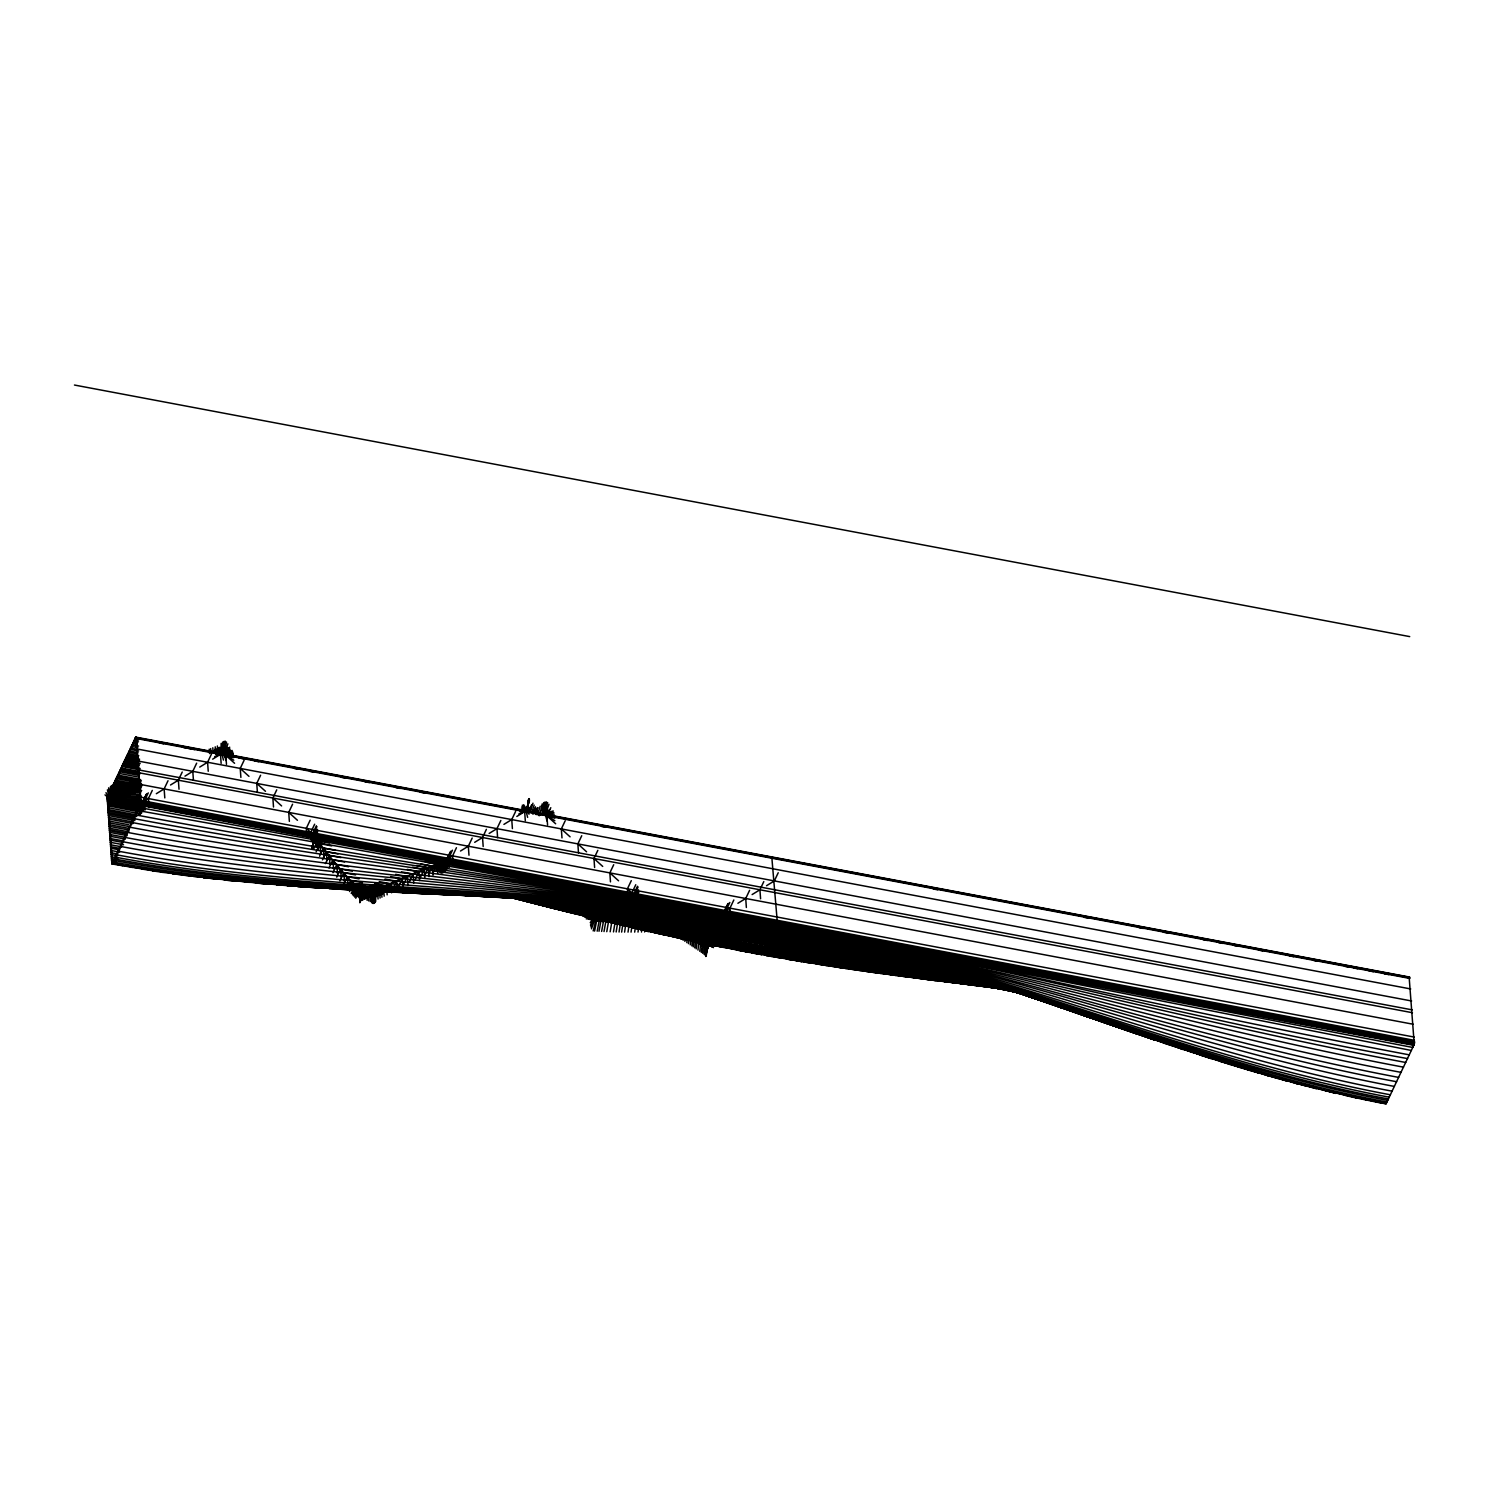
<?xml version="1.0" encoding="UTF-8"?>
<svg xmlns="http://www.w3.org/2000/svg" width="1489" height="1489" viewBox="0 0 1489 1489"><rect width="100%" height="100%" fill="white"/><g stroke="black" fill="none" stroke-linecap="round" stroke-linejoin="round"><path stroke-width="1.5" d="M643.899 918.285L643.974 907.229L656.221 909.723M374.707 902.799L374.8 891.092L363.856 891.911M359.854 901.999L359.966 890.292L372.343 892.656M716.339 926.419L716.47 915.679L705.414 918.136M111.861 863.843L107.245 797.49L135.871 737.092L140.748 802.887L111.898 863.899L122.34 865.705M643.844 918.62L644.067 907.304L649.613 912.273M374.223 903.209L374.502 891.148L363.651 890.999M1409.171 977.547L1414.252 1044.254L1386.129 1103.74L1375.52 1101.674M141.511 813.385L141.864 802.608L145.773 796.987M313.193 845.733L313.565 834.975L317.473 829.336M445.695 870.693L446.049 859.935L449.957 854.295M634.295 906.243L634.649 895.466L638.558 889.826M715.893 926.865L716.246 915.735L705.228 917.615M723.058 922.957L723.412 912.18L727.321 906.559M643.769 919.067L644.197 907.378L649.948 911.249M373.702 903.451L374.167 891.167L363.465 890.013M715.539 927.163L716.079 915.754L704.036 913.595M715.204 927.424L715.911 915.791L720.806 916.535M372.883 903.451L373.665 891.148L370.612 889.845M644.532 919.886L645.277 907.806L658.045 910.468M645.575 920.314L646.338 908.253L652.033 911.622M646.542 920.723L647.343 908.662L659.05 910.877M357.49 889.566L360.636 890.441L359.817 902.725L360.319 890.422L349.989 889.845M648.031 921.356L648.85 909.314L660.576 911.51M643.62 919.718L644.495 907.508L650.284 910.282M650.06 922.231L650.935 910.207L662.642 912.422M222.606 742.08L221.768 753.471L223.462 760.079M217.748 749.19L223.313 753.75L224.15 742.378M521.95 806.498L527.515 811.077L528.353 799.686M553.834 812.51L542.852 813.962L543.671 802.571M713.399 927.759L714.273 915.94L702.566 913.725M714.869 927.628L715.744 915.809L695.326 912.906L700.649 913.26M652.219 923.217L653.15 911.212L664.857 913.427M709.36 928.112L710.253 916.275L698.546 914.078M711.295 927.945L712.189 916.107L700.481 913.911M706.4 928.373L707.312 916.535L695.586 914.32M653.987 924.036L654.937 912.031L666.644 914.246M702.399 928.708L703.329 916.87L691.622 914.655M372.324 903.153L373.292 891.092L369.235 889.51M698.08 929.062L699.03 917.205L687.322 915.009M694.637 929.322L695.624 917.485L683.898 915.27M656.202 925.078L657.189 913.111L668.915 915.326M690.282 929.657L691.287 917.801L679.58 915.586M658.38 926.158L659.422 914.209L671.13 916.424M685.982 929.974L687.025 918.099L675.317 915.903M1414.513 1042.877L129.711 800.71M659.85 926.903L660.911 914.953L680.547 918.545L679.449 930.402M683.097 930.16L684.158 918.304L672.451 916.089M140.375 814.539L141.418 802.925L145.215 799.332M312.876 847.036L313.937 835.422L317.715 831.83M444.56 871.847L445.62 860.233L449.399 856.64M633.979 907.527L635.04 895.931L638.818 892.339M721.942 924.111L722.984 912.496L726.762 908.904M661.693 927.852L662.81 915.94L674.517 918.136M664.075 929.117L665.229 917.205L676.937 919.42M674.778 930.699L675.913 918.825L664.187 916.628M666.253 930.29L667.426 918.397L673.102 921.896M670.534 930.941L671.707 919.067L657.766 919.532M371.785 902.576L372.939 890.999M667.444 931.109L668.654 919.234L656.928 917.019M667.835 931.165L669.045 919.29L680.752 921.505M663.201 931.314L664.448 919.439L652.74 917.224M670.013 932.393L671.241 920.537L682.948 922.733M359.873 901.85L361.101 890.329L365.512 889.659M671.725 933.38L672.972 921.523L684.679 923.738M659.869 931.463L661.153 919.588L649.446 917.373M673.773 934.571L675.057 922.733L686.783 924.948M675.392 935.52L676.695 923.701L688.402 925.916M681.441 937.102L676.434 936.023L677.532 924.204L689.239 926.419M655.904 931.63L657.226 919.737L645.519 917.522M677.811 936.99L679.152 925.172L690.859 927.386M652.833 931.742L654.192 919.848L642.485 917.633M679.673 938.126L681.013 926.326L692.739 928.54M370.128 901.552L371.431 890.348M651.214 931.779L652.591 919.904L640.884 917.689M681.311 939.15L682.669 927.349L694.395 929.564M683.116 940.285L684.493 928.503L696.219 930.718M684.884 941.402L686.28 929.639L691.92 933.249M648.162 931.872L649.576 919.979L637.869 917.782M686.801 942.63L688.197 930.886L699.904 933.082M688.402 943.672L689.816 931.928L701.524 934.143M368.509 900.882L369.868 889.696M371.301 901.776L372.622 890.869M690.226 944.864L691.659 933.138L703.366 935.334M691.808 945.906L693.241 934.18L704.948 936.395M360.841 900.882L362.199 889.808L373.925 892.023M693.204 946.836L694.637 935.111L706.344 937.326M694.73 947.879L696.182 936.153L707.889 938.368M696.163 948.847L697.615 937.139L709.322 939.336M697.95 950.056L699.402 938.349L830.136 962.508L1000.757 988.696L753.713 945.831L512.142 897.067M699.774 951.303L701.226 939.615L712.933 941.811M701.263 952.327L702.715 940.639L714.422 942.853M702.585 953.239L704.018 941.551L715.744 943.747M703.999 954.226L705.451 942.537L717.158 944.752M704.986 954.914L706.437 943.226L721.867 945.887M644.588 931.965L646.058 920.072L634.351 917.875M361.939 900.38L363.316 889.305M367.038 900.268L368.434 889.101M359.947 901.031L361.324 890.236L373.05 892.432M362.925 899.933L364.358 888.84M641.48 932.04L642.987 920.146L631.28 917.931M364.768 899.282L365.94 890.385M638.018 932.077L639.581 920.202L627.874 917.987M223.964 741.429L222.364 753.434L224.876 756.859M217.264 750.679L223.015 753.564L224.616 741.541M364.451 899.263L365.624 890.366M521.466 808.006L527.199 810.872L528.8 798.849M554.262 814.185L543.429 813.925L545.03 801.92M706.214 955.975L707.778 944.175L719.913 946.576M634.686 932.114L636.287 920.221L625.417 920.388M366.499 898.37L367.727 889.454M631.057 932.133L632.732 920.239L621.006 918.043M361.715 897.941L362.962 889.082M368.714 897.458L369.681 890.738M628.023 932.133L629.735 920.239L618.009 918.043M139.128 815.395L140.934 803.297L144.414 802.143M312.522 848.06L314.328 835.962L317.827 834.808M370.463 896.732L371.468 890.013M443.313 872.703L445.118 860.605L448.598 859.451M624.598 932.114L626.366 920.221L614.659 918.024M633.625 908.569L635.431 896.471L638.911 895.317M720.676 924.967L722.481 912.869L725.962 911.715M358.421 896.471L359.426 889.826M621.639 932.077L623.444 920.183L611.737 917.987M372.678 895.857L373.72 889.119M619.052 932.04L620.913 920.146L609.187 917.95M355.797 895.243L356.839 888.635M374.856 895.038L375.582 890.534M616.167 931.984L618.065 920.09L606.358 917.894M613.487 931.909L615.441 920.016L603.715 917.82M352.484 893.679L353.209 889.287M610.155 931.798L612.165 919.923L600.458 917.708M606.768 931.667L608.833 919.793L597.126 917.578M604.013 931.537L606.153 919.681L594.427 917.466M601.612 931.425L603.789 919.551L582.627 915.53M599.006 931.276L601.221 919.42L583.502 916.293M597.182 931.183L599.434 919.309L584.563 916.815M746.101 949.293L746.194 951.862L751.815 952.792M226.142 754.365L222.661 753.434L225.025 741.317M225.36 741.373L222.996 753.508L233.512 755.668M529.991 811.617L526.845 810.761L529.209 798.625M547.226 814.855L544.081 813.999L546.444 801.882M312.262 848.562L314.644 836.446L317.771 837.451M442.27 873.057L444.653 860.94L447.761 861.945M633.346 909.053L635.747 896.936L638.855 897.941M719.615 925.302L722.016 913.204L725.124 914.19M141.12 803.911L136.337 737.185L107.748 797.713L112.55 864.067L141.12 803.911L107.32 797.155M594.595 931.072L596.996 919.16L611.495 922.175M705.767 956.478L708.206 944.361L714.236 945.534M312.039 848.656L314.979 836.967L317.585 840.299M441.172 872.982L444.131 861.293L446.719 864.625M633.123 909.146L636.064 897.458L638.651 900.789M718.536 925.246L721.495 913.557L724.082 916.889M225.286 741.783L222.308 753.434L215.849 754.309M226.16 757.101L223.592 753.676L226.551 742.025M529.06 814.185L526.492 810.761L529.451 799.09M547.245 817.61L544.676 814.185L547.636 802.515M593.162 930.923L596.27 919.011L585.847 916.405M111.414 785.522L108.306 796.969L120.013 799.165M311.908 848.358L315.259 837.395L321.177 846.701M440.316 872.554L443.666 861.591L433.02 867.771M633.011 908.848L636.343 897.886L642.262 907.21L635.747 896.936M717.679 924.799L721.011 913.837L710.365 920.034M705.47 955.194L708.95 944.324L712.375 943.188M535.537 807.206L533.471 813.59L535.537 807.206M535.37 813.329L536.747 809.067M536.208 814.651L537.585 810.37M537.473 814.762L540.228 806.238M539.725 813.497L542.48 804.953M530.196 811.691L532.95 803.185M532.113 811.468L534.179 805.084M532.597 813.962L533.993 809.718M534.142 813.106L535.519 808.862M225.379 743.309L221.805 753.583L214.695 756.617M225.974 760.563L224.318 754.067L227.873 743.793M527.627 817.387L525.971 810.891L529.544 800.617M547.04 821.053L545.383 814.557L548.957 804.283M140.282 804.842L1414.066 1044.85M112.587 786.657L108.958 796.615L120.665 798.811M591.431 928.82L595.209 918.49L591.412 916.107M311.89 847.539L315.575 837.879L321.252 846.273L314.328 835.962M439.385 871.568L443.071 861.908L432.182 867.175M632.974 908.029L636.659 898.37L642.336 906.764L635.431 896.471M716.73 923.813L720.415 914.153L709.527 919.42M705.6 953.649L709.378 944.156M590.835 926.94L594.725 918.099L590.24 914.395M113.294 787.718L109.46 796.373L121.186 798.569M230.516 756.486L232.433 752.261M231.26 757.492L233.177 753.266M219.609 748.595L225.174 756.114L229.027 747.683M227.24 755.481L230.125 749.153M213.299 753.229L215.216 749.06M215.44 752.392L217.357 748.223M216.891 753.527L219.776 747.255M221.954 746.398L218.101 754.774L217.375 745.97M114.876 787.607L111.005 795.777L122.731 797.992M125.374 796.969L113.667 794.772L117.538 786.601M120.069 785.634L116.198 793.805L127.905 796.001M140.71 797.732L117.78 793.19L121.67 785.019M124.536 783.94L120.665 792.111L132.372 794.307M134.475 793.507L122.768 791.31L126.639 783.14M129.729 781.967L125.839 790.138L137.565 792.353M140.022 791.404L128.315 789.207L132.186 781.018M134.475 780.162L130.604 788.332L140.357 790.175M136.783 779.268L132.893 787.458L140.71 788.928M141.083 787.681L135.22 786.583L139.091 778.393M140.617 779.492L137.714 785.634L141.623 786.378M146.722 793.805L142.851 801.975L143.484 810.984M148.267 792.874L144.396 801.045L145.047 810.035M149.049 807.578L148.416 798.569L152.287 790.398M164.795 797.918L164.144 788.909L168.015 780.739M179.015 789.207L178.364 780.199L182.235 772.028M193.44 780.348L192.788 771.339L196.66 763.168M208.237 771.265L207.585 762.275L211.457 754.104M221.135 763.354L220.484 754.346L224.374 746.175M226.477 764.36L225.825 755.351L229.697 747.18M240.883 777.426L240.232 768.417L244.122 760.246M257.392 792.39L256.741 783.4L260.612 775.229M273.511 807.001L272.859 798.011L276.749 789.84M289.369 821.388L288.717 812.38L292.589 804.209M306.939 837.321L306.306 828.331L310.177 820.16M314.644 824.217L310.773 832.388L311.424 841.378M316.375 825.781L312.504 833.952L313.137 842.942M312.113 846.627L315.984 838.456L327.71 840.671M313.788 848.823L317.66 840.652L329.385 842.867M316.133 851.876L320.005 843.686L331.731 845.901M319.558 856.249L323.429 848.079L335.155 850.275M322.443 859.879L326.314 851.708L338.04 853.923M325.44 863.601L329.311 855.431L341.018 857.627M329.013 867.994L332.885 859.823L344.61 862.019M332.978 872.722L336.849 864.551L348.556 866.747M336.756 877.151L340.627 868.98L352.335 871.195M339.976 880.874L343.847 872.703L355.555 874.918M343.438 884.82L347.309 876.649L359.035 878.864M346.918 888.691L350.79 880.52L362.497 882.716M349.524 891.557L353.396 883.386L365.103 885.601M351.218 893.419L355.108 885.248L366.815 887.444M352.502 894.796L356.374 886.625L368.081 888.821M353.526 895.894L357.397 887.723L375.116 891.018L375.209 902.222M354.661 897.085L358.533 888.914L370.24 891.129M355.759 898.239L359.631 890.068L372.808 892.544M373.571 898.183L377.443 890.013L365.717 887.816M375.582 897.253L379.453 889.082L367.727 886.886M377.406 896.397L381.296 888.226L369.57 886.029M379.658 895.373L383.529 887.202L371.822 884.987M382.636 894.014L386.507 885.843L374.8 883.628M387.103 891.985L390.974 883.815L379.248 881.6M392.835 889.398L396.707 881.227L385 879.013M398.438 886.923L402.309 878.752L390.602 876.537M403.482 884.708L407.353 876.537L395.646 874.322M409.252 882.233L413.123 874.043L401.416 871.847M415.096 879.757L418.967 871.586L407.26 869.371M420.289 877.598L424.16 869.427L412.453 867.212M424.514 875.886L428.385 867.715L416.678 865.5M428.516 874.266L432.387 866.095L420.68 863.899M433.15 872.442L437.022 864.271L425.314 862.057M436.258 871.233L440.13 863.062L428.423 860.847M438.473 870.376L442.345 862.205L426.003 868.478M450.906 851.131L447.035 859.302L447.668 868.292M452.451 850.182L448.58 858.353L449.213 867.343M453.233 864.886L452.582 855.896L456.453 847.706M468.979 855.226L468.328 846.217L472.199 838.046M483.181 846.515L482.529 837.507L486.4 829.336M497.605 837.656L496.972 828.647L500.844 820.476M512.402 828.573L511.751 819.583L515.622 811.412M525.301 820.662L524.649 811.654L528.521 803.483M547.561 824.85L546.91 815.86L550.8 807.689M561.986 837.916L561.334 828.926L565.206 820.755M578.495 852.899L577.862 843.891L581.734 835.72M594.614 867.51L593.962 858.502L597.833 850.331M610.471 881.879L609.839 872.889L613.71 864.718M628.06 897.83L627.427 888.821L631.299 880.65M635.784 884.727L631.913 892.897L632.546 901.887M637.497 886.271L633.625 894.442L634.258 903.451M507.228 897.551L633.16 906.95L636.957 898.779L643.62 907.601M633.328 907.285L637.199 899.114L648.925 901.329M633.681 907.75L637.553 899.579L649.26 901.794M634.202 908.439L638.074 900.268L649.8 902.464M634.649 908.997L638.52 900.826L650.228 903.023M635.096 909.574L638.967 901.403L650.674 903.6M635.635 910.263L639.507 902.092L651.233 904.288M636.231 911.007L640.102 902.818L651.828 905.033M636.827 911.696L640.698 903.525L652.405 905.74M637.311 912.292L641.182 904.121L652.908 906.336M637.85 912.943L641.74 904.754L653.448 906.969M638.409 913.557L642.28 905.386L653.987 907.601M638.818 914.041L642.69 905.87L654.416 908.067M639.284 914.562L642.95 906.168L654.676 908.383M639.451 914.749L643.322 906.578M639.637 914.953L643.509 906.782L655.514 909.314M713.361 923.608L717.586 915.288L718.107 924.334M713.882 923.403L717.996 915.139L705.749 913.129M714.348 923.217L718.405 914.953L706.512 912.831M714.776 923.05L718.647 914.86L719.057 923.962M715.018 922.938L719.094 914.693L719.745 923.683L719.448 914.562L707.387 912.478M715.409 922.789L719.652 914.469M715.911 922.603L719.876 914.395L706.214 919.662M728.27 903.376L724.399 911.566L725.05 920.556M729.833 902.446L725.962 910.617L726.595 919.606M730.615 917.15L729.964 908.141L733.835 899.97M746.361 907.49L745.728 898.481L749.6 890.31M760.581 898.779L759.93 889.771L763.801 881.6M778.226 872.74L774.354 880.911L766.537 885.713M1409.059 977.752L135.294 737.725M705.823 952.067L709.713 943.952L736.329 949.275M142.87 811.561L142.348 802.292L146.238 794.419M313.583 843.723L313.062 834.454L316.952 826.6M447.054 868.869L446.532 859.6L450.423 851.745M634.686 904.232L634.165 894.963L638.055 887.09M724.417 921.133L723.896 911.864L727.786 903.991M771.842 857.608L777.295 921.859L776.495 925.451M713.138 923.106L717.028 915.512L705.991 919.309M590.482 925.116L594.334 917.745M712.97 922.752L716.898 915.567L704.539 913.52M639.805 914.153L643.713 907.024L649.316 913.222M712.822 922.342L716.749 915.605L705.693 918.75M232.21 750.475L221.135 753.602L225.062 746.975M218.12 747.832L223.629 754.067L227.556 747.441M522.323 805.14L527.832 811.393L531.759 804.767M553.275 810.965L542.201 814.092L546.128 807.466M639.879 913.65L643.806 907.099L649.223 913.502M712.691 921.914L716.618 915.642L705.544 918.452M706.289 949.852L710.16 943.672M639.972 913.185L643.881 907.173L649.502 912.608M590.24 922.696L593.925 917.28L582.218 915.065M712.561 921.43L716.47 915.679L716.637 926.102M640.065 912.664L643.974 907.229L649.409 912.906M355.89 895.392L359.78 890.199L365.326 895.466M712.375 920.593L716.246 915.735M371.543 895.727L375.414 890.925L375.712 901.478M371.245 895.782L375.116 891.018L364.079 892.786M640.196 912.068L644.067 907.304M225.602 749.209L221.768 753.471L232.768 752.019M223.313 753.75L227.147 749.488M527.515 811.077L531.35 806.815M542.852 813.962L546.686 809.7M712.245 919.96L716.079 915.754L705.079 917.187M356.15 894.238L359.966 890.292L365.568 894.74M707.014 946.911L710.7 943.282L714.608 944.026M1375.668 1101.99L1386.073 1103.833M640.4 911.082L644.197 907.378L649.8 911.696M371.04 894.647L374.8 891.092M712.133 919.346L715.911 915.791L704.948 916.74M590.184 919.606L593.497 916.684L581.771 914.469M746.38 951.862L776.309 925.655M702.696 946.39L706.437 943.226L711.407 944.566M701.71 945.683L705.451 942.537M700.295 944.696L704.018 941.551L711.091 946.26M698.974 943.765L702.715 940.639L708.355 944.342M697.485 942.723L701.226 939.615L706.866 943.319M695.661 941.439L699.402 938.349M693.874 940.21L697.615 937.139L705.042 942.053M692.441 939.224L696.182 936.153L701.822 939.838M710.551 918.974L714.273 915.94M690.896 938.163L694.637 935.111M708.466 919.16L712.189 916.107M706.531 919.309L710.253 916.275L699.346 916.74M689.519 937.214L693.241 934.18L700.277 938.777M703.59 919.551L707.312 916.535L696.405 916.982M687.937 936.134L691.659 933.138L697.299 936.786M699.607 919.848L703.329 916.87L692.422 917.298M686.094 934.924L689.816 931.928L695.475 935.576M695.326 920.183L699.03 917.205L688.141 917.633M684.475 933.845L688.197 930.886L693.855 934.496M712.021 918.75L715.744 915.809L701.282 916.591M691.901 920.407L695.624 917.485L684.717 917.894M682.558 932.579L686.28 929.639M687.583 920.723L691.287 917.801L680.399 918.192M680.789 931.425L684.493 928.503L690.152 932.114M678.965 930.253L682.669 927.349L688.327 930.96M683.321 920.984L687.025 918.099L676.118 918.49M677.309 929.192L681.013 926.326L686.671 929.918M704.074 947.041L707.778 944.175L713.473 947.618M680.454 921.151L684.158 918.304L673.27 918.676M675.448 928.019L679.152 925.172L684.81 928.745M640.586 910.263L644.29 907.434L643.713 919.346L644.402 907.471L640.977 908.848M676.844 921.375L680.547 918.545L669.641 918.899M673.828 927.033L677.532 924.204L683.19 927.777M672.209 921.617L675.913 918.825L665.025 919.16M672.991 926.493L676.695 923.701L682.353 927.256M671.371 925.507L675.057 922.733L680.734 926.288M668.021 921.821L671.707 919.067M669.287 924.26L672.972 921.523L678.649 925.06M132.391 809.569L141.418 802.925M436.593 866.877L445.62 860.233M664.95 921.952L668.654 919.234M713.957 919.141L722.984 912.496M131.367 810.295L140.934 803.297M435.551 867.603L445.118 860.605M667.556 923.236L671.241 920.537L676.918 924.055M712.915 919.867L722.481 912.869M660.762 922.119L664.448 919.439L653.578 919.718M665.36 921.952L669.045 919.29L674.703 922.808M356.448 893.028L360.133 890.366L370.724 890.869M657.468 922.231L661.153 919.588L650.284 919.848M663.74 921.04L667.426 918.397M653.559 922.361L657.226 919.737L646.356 919.997M133.321 808.676L141.864 802.608M437.524 865.984L446.049 859.935M714.869 918.248L723.412 912.18M661.544 919.793L665.229 917.205L670.906 920.705M434.676 867.938L444.653 860.94M650.507 922.436L654.192 919.848L641.722 920.128M712.04 920.202L722.016 913.204M648.925 922.454L652.591 919.904M659.124 918.49L662.81 915.94L668.468 919.402M645.91 922.529L649.576 919.979L638.707 920.202M657.245 917.485L660.911 914.953M642.392 922.584L646.058 920.072L635.189 920.276M655.756 916.684L659.422 914.209L666.588 918.415M639.339 922.603L642.987 920.146L632.118 920.332M105.012 794.884L107.841 797.248L112.941 793.823M635.915 922.622L639.581 920.202L628.712 920.37M653.541 915.549L657.189 913.111L662.884 916.554M632.639 922.622L636.287 920.221M651.289 914.432L654.937 912.031L660.613 915.456M433.764 867.994L444.131 861.293M629.084 922.603L632.732 920.239L621.862 920.388M711.128 920.258L721.495 913.557M649.502 913.557L653.15 911.212L658.827 914.618M626.087 922.566L629.735 920.239L618.866 920.37M370.873 893.437L374.502 891.148M647.287 912.515L650.935 910.207L656.612 913.595M134.438 807.28L142.348 802.292M438.604 864.588L446.532 859.6M715.986 916.852L723.896 911.864M622.737 922.51L626.366 920.221L615.515 920.332M645.221 911.584L648.85 909.314L654.546 912.683M643.695 910.914L647.343 908.662L653.038 912.031M115.304 792.651L108.306 796.969L105.98 792.651M619.815 922.436L623.444 920.183L612.593 920.295M135.015 806.777L148.416 798.569M156.326 793.711L164.144 788.909M170.528 785.001L178.364 780.199M184.971 776.141L192.788 771.339M199.749 767.077L207.585 762.275M212.666 759.148L220.484 754.346M439.199 864.104L452.582 855.896M460.492 851.019L468.328 846.217M474.693 842.309L482.529 837.507M489.137 833.449L496.972 828.647M503.915 824.385L511.751 819.583M516.832 816.456L524.649 811.654M716.581 916.349L729.964 908.141M737.893 903.283L745.728 898.481M752.113 894.573L759.93 889.771M642.708 910.486L646.338 908.253M641.629 910.021L645.277 907.806L650.972 911.175M617.284 922.361L620.913 920.146L610.043 920.239M614.436 922.268L618.065 920.09L607.214 920.165M611.811 922.156L615.441 920.016L604.571 920.072M608.554 922.026L612.165 919.923L601.314 919.96M605.223 921.859L608.833 919.793L597.982 919.811M640.791 909.518L644.402 907.471L650.116 910.765M539.037 815.637L549.739 809.644M539.223 815.507L542.796 813.515M602.542 921.691L606.153 919.681L595.284 919.681M600.179 921.542L603.789 919.551L590.37 919.402M597.629 921.356L601.221 919.42M595.842 921.226L599.434 919.309L588.583 919.271M225.956 751.591L222.364 753.434L233.196 753.695M223.015 753.564L226.589 751.703M527.199 810.872L530.791 809.011M543.429 813.925L547.021 812.082M119.79 791.05L108.958 796.615L107.413 789.821M518.861 813.925L525.971 810.891M120.46 791.794L109.46 796.373L108.623 787.849M219.925 754.048L229.101 750.4M219.59 754.178L226.942 751.256M218.697 754.514L224.523 752.206M135.22 786.583L141.381 784.219M128.315 789.207L141.623 784.089M122.768 791.31L136.858 785.894M117.78 793.19L131.683 787.867M113.667 794.772L127.216 789.579M122.024 791.552L111.005 795.777L110.391 786.788M413.142 873.652L432.387 866.095L433.038 875.104M402.104 878.268L418.967 871.586L419.619 880.576M396.335 880.762L407.353 876.537L408.005 885.527M391.291 882.958L402.309 878.752L402.961 887.742M385.688 885.434L396.707 881.227L397.358 890.217M379.956 888.021L390.974 883.815L391.607 892.804M375.489 890.05L386.507 885.843L387.159 894.833M370.258 892.451L383.529 887.202L384.181 896.192M366.424 894.238L379.453 889.082L380.086 898.072M356.82 891.706L360.319 890.422L381.128 891.241M705.842 919.029L716.898 915.567L717.195 925.413M593.534 920.146L596.996 919.16L586.182 918.806M370.724 892.134L374.167 891.167M364.358 893.605L375.414 890.925M520.015 811.617L526.492 810.761M1409.58 977.082L135.741 737.111M367.206 890.515L360.859 890.403L359.835 902.427L360.133 890.366L365.829 893.977M423.676 893.474L476.312 895.82M423.304 893.623L412.881 893.139L497.307 896.881M433.764 894.089L454.778 895.112M465.424 895.671L475.94 896.192M413.291 892.767L423.788 893.27M402.477 892.618L486.717 896.508M486.661 896.583L497.27 896.955M391.979 892.097L423.174 893.437M465.257 895.578L518.209 898.146M392.277 891.706L412.695 892.953L381.482 891.557M475.773 896.099L496.898 897.234M497.158 897.104L507.805 897.439M486.326 896.676L580.691 902.222L570.473 901.441M366.145 893.139L360.319 890.422L402.142 892.358M507.768 897.513L518.302 897.997M381.221 891.427L391.737 891.985M370.984 890.999L391.644 891.818M422.522 892.767L441.6 893.828M447.947 894.182L559.827 900.826M518.06 898.295L549.757 899.803L528.558 898.872M386.786 891.222L528.26 898.872L517.986 898.351M409.829 892.041L395.013 891.204M528.614 898.835L539.241 899.244M350.064 889.808L370.631 890.664M426.505 892.656L439.199 893.4M451.912 894.144L468.83 895.15M380.44 890.869L329.162 888.468M349.729 889.678L360.133 890.068M350.138 889.733L339.511 889.212L349.803 889.771M401.118 891.129L409.587 891.65M477.299 895.652C577.025 901.664 677.03 908.476 775.36 926.865C878.603 946.111 978.31 979.706 1077.831 1012.501M339.231 889.045L349.654 889.547M549.627 900.007L570.715 901.143M528.725 898.891L580.766 902.241M369.644 889.678L378.094 890.199M338.189 888.319L355.071 889.38M329.013 888.579L339.827 888.784M457.83 894.126L468.384 894.815M339.138 888.821L297.595 886.458L308.428 886.737M481.059 895.615L497.959 896.732M560.013 900.752L581.175 901.85M346.434 888.207L352.744 888.617M318.534 887.909L329.348 888.133M549.813 900.212L659.329 908.513M317.138 886.904L331.879 887.909M308.204 887.09L318.888 887.444M307.944 887.183L318.33 887.816L297.391 886.364M506.39 897.29C669.175 905.796 831.625 930.253 986.369 982.796M307.739 886.83L318.181 887.463M580.989 902.092L602.077 903.395L580.933 902.148M486.754 895.708L497.289 896.471M296.143 885.378L308.744 886.29M307.702 886.737L255.847 883.107M505.72 897.085L524.668 898.518M297.968 885.992L287.135 885.694L297.316 886.234M601.984 903.525L617.73 904.642M612.37 904.4L601.835 903.674L632.918 906.429M276.693 884.875L287.451 885.341M276.489 884.764L286.93 885.583M490.272 895.689L496.582 896.192M275.223 883.684L287.786 884.689M612.277 904.493L622.942 905.089M509.201 897.216L523.905 898.425M266.252 884.001L277.084 884.373M617.507 904.921L628.135 905.535M491.817 895.596L496.005 895.969M276.358 884.336L255.512 882.642M256.015 882.996L266.512 883.796M627.93 905.815L638.558 906.466M627.874 905.889L643.322 907.415M508.605 897.048C691.715 909.165 872.628 944.51 1046.953 1001.799M245.443 882.158L268.281 883.07M255.568 882.828L265.991 883.759M633.141 906.28L643.751 906.969M638.353 906.764L648.515 907.918M256.257 882.586L225.025 879.701M245.164 881.86L255.494 882.53M509.945 897.048L522.509 898.239M643.602 907.192L648.943 907.471M245.778 881.767L224.541 880.055M654.136 907.974C474.135 889.156 291.695 895.112 113.22 862.019M242.875 880.706L252.088 881.618M234.759 880.855L245.089 881.544M633.16 906.95C793.637 918.713 947.916 967.31 1098.975 1019.891M511.304 897.085L523.83 898.351M224.671 880.092L235.299 880.911M224.467 879.943L234.685 880.52M664.503 909.053L659.143 908.793L664.094 909.518M664.429 909.165L669.678 909.611M664.317 909.332L679.617 911.249M523.328 898.295L512.886 897.178L754.458 945.18L1018.513 991.916M655.123 907.936C909.295 939.41 1155.799 1013.19 1407.57 1058.586M654.36 908.737C761.512 918.639 866.821 943.077 968.93 976.616M525.412 898.518C699.476 914.544 871.381 948.921 1038.838 998.877M215.291 877.803L222.177 878.547M229.064 879.31L233.643 879.794M203.844 877.747L225.081 879.534M214.193 878.919L224.336 879.571M674.48 910.635L669.492 909.891L680.026 910.765L674.685 910.468M224.299 879.441L203.751 877.635M512.253 897.048L522.676 898.221M203.974 877.784L214.584 878.733M988.584 985.55L840.913 966.622L721.346 945.943M994.503 986.872L945.068 980.842M994.54 987.17L974.774 984.899M524.984 898.481C698.08 915.679 869.111 949.591 1036.158 997.984M214.732 878.417L193.514 876.5M516.367 897.532L739.549 937.046L978.738 983.968M984.62 985.737L954.97 982.293M984.806 986.425L994.801 987.672L964.891 983.764M514.561 897.178C678.016 919.532 840.243 950.317 1000.738 988.361L925.935 979.111M685.182 911.361L679.877 910.989L684.791 911.845M972.801 983.28L857.515 968.539M685.014 911.64L690.058 912.385L684.866 911.808M512.588 897.029C689.333 915.921 864.234 949.684 1035.395 997.611M201.592 876.183L208.441 877.002M204.402 877.226L183.221 875.197M951.155 980.06L955.119 980.544M695.437 912.738L690.17 912.273L695.121 913.111M203.602 877.114L182.998 874.676M941.253 978.869L945.217 979.353M935.222 980.209L975.053 985.364L900.491 975.258M955.324 983.001L890.831 974.811M941.439 978.161L945.385 978.664M941.383 978.366L945.329 978.85M925.283 978.682L935.185 979.911M935.39 980.544L860.791 969.879M1000.924 988.491L886.364 973.787L811.096 962.415M932.263 975.984L936.674 976.542M925.674 979.334L935.557 980.581M695.233 913.018L710.551 915.121M514.152 897.16C689.928 917.466 863.918 951.117 1034.706 997.258M193.365 876.221L172.947 873.82M925.488 979.297L905.517 976.468M700.556 913.446L705.786 913.93M907.564 974.644L913.52 975.407M1005.782 989.18C838.884 969.581 673.4 939.019 510.634 897.197L576.578 913.892M700.426 913.613L705.47 914.376M704.986 943.933L708.206 944.361M905.703 976.765L880.669 972.894M705.656 914.172L726.297 916.759M513.612 897.067C689.947 918.49 864.569 952.327 1036.325 997.518M1006.21 989.31C839.442 968.874 674.033 938.256 511.081 897.234M1412.838 1047.474L975.816 963.197C828.461 934.254 680.845 903.674 530.4 896.657C391.868 886.848 252.348 882.698 115.509 857.199M178.866 873.28L183.408 873.875M173.078 873.857L183.724 874.825M885.694 973.843L895.969 975.463M716.693 915.27C516.925 886.979 313.397 895.782 114.653 858.985M183.798 874.657L152.269 870.302M172.78 873.522L182.979 874.527M926.326 978.98L807.541 961.429L688.123 938.926M891.018 974.811L840.913 966.994M1006.694 989.459C840.075 968.055 674.74 937.4 511.602 897.29M875.96 972.782L886.067 974.122M870.804 971.814L826.023 964.742M866.04 971.405L876.165 972.764M871.009 972.094L881.116 973.452M716.041 915.363L721.179 916.033M871.195 972.075L851.15 969.265M162.692 872.368L173.357 873.615M726.241 916.889L721.03 916.312L725.925 917.28M856.287 969.972L861.275 970.66M850.889 967.589L827.698 964.128M845.975 968.278L856.324 969.953M731.322 917.708L726.092 917.131L736.143 918.806M842.7 965.672L846.013 966.156M846.199 968.539L836.055 966.789M851.354 969.227L836.26 967.068M167.55 871.698L172.054 872.368M1007.885 989.831C840.894 965.97 674.964 934.999 510.634 896.899M163.287 871.828L142.088 868.683M152.474 870.842L162.934 872.368M736.515 918.304C531.108 885.676 321.345 892.897 116.626 854.816M513.854 897.067C685.889 922.007 856.752 954.598 1025.94 994.559M835.98 966.529L826.041 965.021M841.415 967.757L821.146 964.518M152.25 870.153L162.469 871.679M716.898 914.842C519.68 883.963 319.223 878.436 122.824 841.732M1411.404 1050.471L1034.874 975.835C881.358 946.26 728.586 908.886 571.925 900.51C419.154 889.249 265.005 888.486 113.964 860.437M836.464 967.012L821.351 964.779M736.981 918.21C532.653 884.764 324.286 884.466 120.59 846.441M1008.369 989.98C841.527 965.17 675.652 934.161 511.118 896.955M824.385 963.625L817.74 962.583M741.243 919.606L731.155 917.931L751.424 921.244M513.296 896.974C687.341 923.236 860.288 956.385 1031.821 995.769M821.072 964.239L811.133 962.676M816.158 963.737L826.525 965.486M216.594 752.485L222.661 753.434M520.778 809.811L526.845 810.761M127.254 832.37C335.807 871.53 548.268 883.982 757.063 921.561C545.681 885.062 329.367 890.496 118.338 851.187M816.381 963.997L821.556 964.704M142.2 869.111L152.809 870.749M1008.872 990.129L753.062 946.408L511.658 897.011M1011.05 990.483L1017.545 991.525M812.864 961.075L816.177 961.596M811.114 961.54L816.084 962.322M811.189 962.955L816.568 963.923M517.576 897.662C690.003 924.278 861.387 957.204 1031.561 995.638M826.916 964.984L801.138 960.796M806.424 962.397L811.393 963.197L776.234 956.589M806.126 960.74L791.199 958.283M801.231 961.336L806.629 962.322M138.365 867.194L142.832 867.919M147.318 868.645L151.785 869.371M135.555 814.874C342.154 853.793 550.409 883.107 757.119 921.468C547.598 884.373 334.076 876.556 124.871 837.395M746.436 920.314L751.684 920.909M1004.982 989.552L1017.992 991.693M796.261 960.517L801.622 961.54L786.304 958.842M796.466 960.759L801.454 961.578M737.036 918.099L757.082 921.542C548.938 883.684 337.649 866.282 129.729 827.177M517.018 897.606L760.376 940.006L1020.374 993.089M791.217 959.419L796.187 960.256M131.925 867.007L142.907 868.683M131.963 867.231L142.721 869.018M717.009 914.6L756.84 921.579L751.647 920.965M751.517 921.151L766.742 923.72M807.075 961.801L746.305 951.173M796.671 960.684L781.316 958.004M786.508 959.084L791.497 959.94M781.241 956.589L786.211 957.446M756.784 921.71L766.947 923.348M756.598 922.007L766.891 923.478M779.566 956.292L772.921 955.138M776.327 957.129L781.744 958.153M781.539 958.246L771.339 956.254M717.177 914.246C523.104 879.962 327.487 855.058 133.787 818.596M787.216 958.469L727.544 947.488L647.715 930.551M121.819 865.239L132.763 867.007M121.856 865.463L132.465 867.473M515.808 897.458L758.701 941.457L1012.799 991.358M1008.276 990.241L755.332 944.417L513.333 897.197M1010.454 990.632L1016.931 991.767M776.755 957.297L766.37 955.38M766.277 953.965L769.608 954.561M771.246 955.733L761.27 953.946M766.574 955.603L771.563 956.496M761.382 954.468L766.779 955.529M111.266 856.789L117.91 857.999M111.414 858.874L115.844 859.674M111.526 860.419L115.956 861.219M111.675 862.522L116.105 863.304M137.639 810.481L757.138 921.43M766.593 923.869L771.842 924.557M1008.816 990.39L513.891 897.253M1010.975 990.781L1021.77 992.754M756.3 952.16L761.288 953.072M756.393 953.574L761.791 954.635L751.61 952.886M110.633 848.209L119.511 849.828M110.8 850.461L119.678 852.062M110.968 852.732L117.631 853.942M111.098 854.537L117.761 855.747M110.056 840.075L123.364 842.532M110.223 842.309L123.531 844.766M110.391 844.766L121.484 846.794M110.54 846.683L119.399 848.302M111.712 863.229L122.638 865.239M111.731 863.378L122.563 865.407M717.27 914.041L856.194 941.122M131.944 822.486C346.006 862.764 562.991 884.875 777.035 925.19C987.579 964.816 1192.968 1027.522 1403.494 1067.166M754.644 951.843L747.981 950.615M109.497 832.332L127.235 835.627M756.319 953.295L741.317 950.224M751.405 952.644L756.803 953.723M109.646 834.454L125.169 837.321M109.777 836.204L125.299 839.089M109.944 838.456L123.252 840.913M777.053 925.153L139.054 807.485M771.86 924.501L796.857 929.117M776.867 925.488L771.674 924.762C983.466 962.545 1185.114 1042.356 1396.608 1081.721M108.958 824.627L128.892 828.368M109.069 826.302L129.022 830.024M109.2 828.2L129.152 831.942M109.33 829.838L127.049 833.151M109.386 830.694L127.123 834.008M74.45 385.037L1409.711 636.603M135.443 737.464L1409.878 977.417M136.206 738.47L1409.99 978.459M134.996 738.376L139.426 739.214M159.323 742.955L163.734 743.793M183.65 747.534L194.705 749.618M214.602 753.378L219.032 754.216M238.929 757.975L243.358 758.813M254.414 760.898L258.825 761.735M294.208 768.417L298.638 769.236M309.693 771.339L314.123 772.177M340.646 777.184L345.076 778.021M364.973 781.781L369.402 782.618M395.944 787.625L400.355 788.463M420.252 792.222L424.681 793.06M546.314 816.046L550.725 816.884M601.593 826.488L606.004 827.326M933.305 888.989L937.716 889.826M1218.579 942.593L1223.009 943.412M1234.065 945.496L1238.494 946.334M1258.391 950.075L1262.821 950.894M1289.344 955.882L1293.773 956.72M1313.67 960.461L1318.1 961.298M1344.641 966.287L1349.053 967.124M1353.482 967.962L1357.912 968.781M1368.968 970.865L1373.379 971.703M1384.454 973.787L1388.865 974.625M1083.676 917.243L1088.105 918.08M1138.973 927.628L1143.384 928.466M1163.3 932.207L1167.711 933.026M1203.112 939.671L1207.523 940.508M134.14 740.163L138.57 741.001M133.545 741.429L137.974 742.267M133.024 742.546L137.435 743.383M132.651 743.327L137.062 744.165M131.925 744.835L138.57 746.082M131.218 746.361L137.844 747.608M136.969 748.967L1410.734 988.957M130.418 748.018L137.062 749.283M129.804 749.321L138.663 750.996M129.04 750.94L137.881 752.615M137.826 760.991L1411.609 1000.98M138.458 769.887L1412.242 1009.877M138.663 772.717L1412.447 1012.725M139.501 784.275L1413.266 1024.264M136.69 796.373L1414.196 1037.07M132.689 798.83L1414.42 1040.327M131.125 799.779L1414.513 1041.574M130.641 800.077L1414.55 1041.984M130.139 800.412L1414.55 1042.412M107.841 797.248L119.548 799.463M129.208 801.082L1414.476 1043.249M140.617 803.651L1414.401 1043.659M140.524 804.097L1414.308 1044.087M140.431 804.451L1414.196 1044.44M140.059 805.344L1413.843 1045.352M706.94 912.664L718.889 914.767L719.541 923.776M705.321 913.297L717.382 915.381L717.866 924.427M655.03 908.793L643.155 906.392L643.974 915.586M659.999 916.852L679.133 920.611M108.436 817.368L132.8 821.984M108.548 819.006L132.93 823.603M514.561 897.327L1018.067 992.214M108.697 820.96L128.631 824.72M108.827 822.766L128.761 826.507M579.872 911.417L587.671 912.887M582.757 913.334L586.666 914.06M581.213 913.632L585.121 914.358M708.95 944.324L721.085 946.353M373.739 889.603L377.648 890.348M363.707 888.728L376.066 891.036M360.915 888.654L375.042 891.502M128.445 752.187L137.286 753.862M127.756 753.657L138.812 755.742M127.161 754.904L138.216 757.008M126.77 755.742L137.826 757.845M126.323 756.673L139.594 759.185M125.783 757.827L139.054 760.339M125.113 759.222L138.384 761.754M124.592 760.321L140.078 763.261M124.238 761.084L139.724 764.025M123.606 762.405L139.091 765.365M123.233 763.168L138.719 766.128M122.843 764.006L138.328 766.947M122.359 765.03L140.059 768.398M121.986 765.811L139.687 769.199M121.763 766.295L139.463 769.664M120.981 767.952L138.663 771.339M120.628 768.678L138.328 772.047M120.2 769.59L140.115 773.387M119.716 770.613L139.631 774.41M119.232 771.656L139.128 775.453M107.673 796.019L141.66 802.571L137.621 801.882M107.543 796.336L141.492 803.018M107.413 796.801L141.362 803.464M107.245 797.49L141.194 804.153M107.189 797.75L117.222 799.388M776.7 925.711L781.911 926.4M107.152 798.104L141.101 804.786M107.115 798.737L141.064 805.4M107.115 799.09L141.083 805.754M1409.339 1054.863C1204.508 1016.28 1001.632 968.111 796.931 928.95C998.449 970.437 1186.882 1059.2 1389.274 1097.188M107.859 809.439L136.653 814.986M107.971 810.909L136.765 816.437M108.083 812.491L134.661 817.573M108.176 813.906L134.773 818.969M108.306 815.507L134.885 820.569M1405.728 1062.476C1208.1 1025.27 1013.953 972.075 816.754 932.859M741.336 949.349L746.324 950.298M741.429 950.764L746.827 951.862L736.646 950.038M118.45 773.275L138.365 777.072M117.631 775.024L137.528 778.821M117.091 776.16L141.418 780.85M116.458 777.481L140.804 782.172M115.974 778.505L140.32 783.195M115.249 780.031L141.809 785.168M114.69 781.204L141.25 786.341M114.076 782.525L140.617 787.662M113.499 783.735L140.04 788.872M112.922 784.945L141.678 790.529M112.364 786.155L141.12 791.739M111.749 787.439L140.506 793.041M110.968 789.058L139.743 794.661M110.447 790.156L141.418 796.224M109.739 791.664L129.655 795.498M109.348 792.502L140.32 798.569M108.716 793.823L139.687 799.891M107.227 800.449L140.413 806.964M107.282 801.473L140.487 807.969M107.394 802.925L138.384 808.955M107.487 804.246L138.496 810.277M107.599 805.754L138.607 811.766M107.729 807.615L138.738 813.608M1401.037 1072.359C1217.276 1037.814 1038.615 981.4 856.101 941.346M736.441 947.655L739.772 948.307M741.354 950.503L726.39 947.581M736.422 949.814L741.838 950.913M108.064 795.219L141.25 801.752M733.016 947.749L736.348 948.4M1398.655 1077.403C1195.369 1039.192 999.733 969.209 796.894 929.024C998.3 970.437 1185.412 1062.588 1387.748 1100.427M731.434 948.828L736.85 949.963M1375.464 1101.283L1386.333 1103.386M781.725 926.661L797.043 929.155M117.65 797.936L127.645 799.891M117.184 799.667L141.157 804.432M1014.344 991.581L1020.803 992.847M1012.204 991.171L757.845 942.221L515.175 897.402C690.542 919.886 864.253 953.835 1035.655 997.165M1394.374 1086.43C1191.535 1048.368 999.1 969.693 796.894 929.043C998.803 969.953 1189.488 1053.188 1392.122 1091.176M1390.41 1094.806C1187.906 1056.874 998.598 970.139 796.876 929.062M726.371 946.446L731.36 947.432M731.862 948.977L716.377 945.31M1388.437 1098.975C1214.205 1066.608 1051.16 994.187 880.334 949.293M1386.985 1102.009C1260.085 1078.483 1139.234 1032.007 1017.006 991.953M1370.029 1099.459L1374.421 1100.334M721.662 947.097L726.874 948.009M718.052 944.789L721.383 945.459M721.458 946.855L706.884 943.97M716.86 946.036L711.854 945.012L721.849 947.041M360.636 890.441L366.722 891.669M1014.94 991.786L1021.38 993.089M710.904 940.657L512.253 897.346M1365.469 1099.273L1376.301 1101.451M1365.469 1099.422L1376.227 1101.618M1365.581 1099.831L1375.91 1101.99M791.701 928.671L801.957 930.327M711.388 943.43L714.72 944.1M716.358 944.938L706.382 942.891M711.388 944.305L716.395 945.589M716.674 946.092L691.864 940.862L701.487 942.779M544.081 813.999L554.578 816.177M974.718 983.54L1013.339 991.525M1015.479 991.972L1019.76 992.847M703.069 941.718L706.4 942.407M701.393 942.239L706.419 943.542M701.896 942.928L706.475 943.803M796.708 929.676L811.952 932.337M696.424 940.322L701.412 941.364M701.393 941.867L668.152 934.645M696.405 941.178L701.431 942.5M1366.306 1099.422L1346.465 1095.141M1355.511 1097.17L1366.232 1099.589M1355.641 1097.728L1365.916 1099.962M801.678 930.718L821.835 934.552M691.417 939.261L694.749 939.968M691.399 940.117L696.424 941.457M681.906 938.684L696.498 941.718M686.876 939.782L691.696 940.899M686.41 939.056L691.436 940.397M691.492 940.657L681.441 938.238M1356.87 1096.723L1365.618 1098.603M683.097 937.474L686.429 938.182M686.41 938.684L568.072 911.473M676.899 937.605L686.708 939.838M678.202 935.65L681.534 936.376M681.422 937.977L666.421 934.664M681.497 938.517L548.026 906.578M671.911 936.507L681.701 938.759M676.434 936.023L668.114 934.18M676.509 937.419L651.903 932.04M1345.609 1094.992L1356.163 1097.654M1345.721 1095.55L1355.865 1097.896M811.914 932.393L816.903 933.435M811.617 932.859L826.711 935.818M661.898 934.292L671.502 936.32M666.439 933.808L516.683 897.216M666.421 934.292L611.476 921.542M656.91 933.175L666.514 935.222M661.507 934.106L646.915 930.904M816.549 933.287L894.033 952.792M816.568 933.957L826.525 936.116M656.519 932.97L626.46 925.488M641.908 929.769L651.512 931.835M1346.372 1095.308L1326.773 1090.562M1335.745 1092.889L1325.917 1090.562L1346.261 1095.476M641.443 928.987L646.431 930.141M636.901 928.615L646.524 930.681M636.883 928.633L646.71 930.96M641.517 929.545L626.906 926.288M631.913 927.442L641.722 929.806M826.637 935.93L831.681 936.842M836.353 938.442L826.432 936.209L841.471 939.261M636.473 928.094L516.646 897.662M1030.853 995.862L996.811 987.84M626.59 923.924L629.921 924.706M621.899 925.097L631.522 927.2M626.72 926.307L611.905 922.733M831.346 937.363L841.285 939.578M1336.284 1093.335L1306.393 1085.574M1325.955 1090.786L1335.931 1093.41M626.534 926.028L606.898 921.542M831.625 936.972L836.595 938.014M613.282 920.76L616.614 921.561M621.49 924.576L601.5 919.495M606.879 921.542L616.725 923.943M601.91 920.332L611.718 922.752M606.507 920.965L566.546 910.821M591.915 917.894L601.724 920.332M1326.457 1091.009L1307.23 1085.704M601.556 920.034L576.913 914.227M836.073 937.847L913.036 958.413L1026.033 994.466M841.211 939.671L846.255 940.657M841.155 939.727L851.168 941.83M1313.484 1086.672L1287.762 1080.046M576.857 911.1L580.84 912.068M596.512 918.545L516.627 898.016M586.74 916.684L591.58 917.596M582.664 913.315L586.666 914.302M567.681 911.622L510.131 897.141M566.918 911.733L586.573 916.368M846.329 940.545L851.261 941.644M846.031 940.918L856.063 943.002L851.243 941.699M566.862 908.606L574.847 910.598M572.8 910.3L552.884 905.089M572.688 910.821L536.747 901.72M576.746 914.209L546.891 906.708L566.751 911.715M547.654 906.652L509.796 897.123M850.926 942.146L860.958 944.194M1307.137 1085.872L1316.667 1088.608M1316.313 1088.682L1296.714 1083.415L1306.802 1086.226M548.845 904.288L556.83 906.298M526.92 901.608L556.756 909.202M556.57 908.569L512.625 896.974M536.896 904.177L546.761 906.671M526.771 899.151L534.756 901.217M516.925 899.04L536.766 904.102M855.877 943.282L865.686 945.683M1296.677 1083.061L1306.393 1085.723M526.771 901.552L508.922 896.974L516.776 898.965M865.556 945.85L855.803 943.356L880.036 949.74L865.854 945.403M860.865 944.361L865.816 945.459M1287.017 1080.493L1296.696 1083.192M1287.855 1080.605L1297.105 1083.694M1296.863 1083.676L1267.79 1075.17M367.411 889.491L373.665 891.148M870.693 946.688L885.117 950.689L880.167 949.591M870.469 947.041L875.42 948.158M875.29 948.344L880.278 949.424M1277.376 1077.85L1287.017 1080.623M879.98 949.777L889.882 952.085M1285.621 1079.469L1251.653 1069.94M1287.427 1081.088L1268.609 1075.263M1287.334 1081.126L1267.884 1075.654M908.904 957.743L884.782 951.099L894.647 953.5M1268.516 1075.412L1278.12 1078.11M889.64 952.402L894.517 953.667M1268.405 1075.561L1277.804 1078.445M894.386 953.779L904.139 956.347M894.759 953.314L899.43 954.858M894.442 953.742L899.356 954.97M1267.79 1075.3L1239.202 1066.831M1039.303 999.138C872.126 948.121 700.128 913.632 525.915 898.574C700.63 909.686 873.131 944.175 1039.154 999.528M1259.043 1072.527L1268.2 1075.747M1267.977 1075.747L1248.713 1069.772M899.542 954.672L904.214 956.236M904.326 956.05L908.979 957.632M903.953 956.515L918.471 960.498L913.818 958.916M1211.674 1058.139L1258.838 1072.806M909.09 957.446L928.001 963.309M1039.992 999.51C873.224 946.967 701.096 912.292 526.697 898.649C708.987 908.253 888.375 946.855 1060.652 1006.545M1248.899 1070.2L1258.652 1072.992M913.855 958.842L988.975 982.777L970.456 976.449L979.669 979.706M1046.264 1001.371L1052.555 1003.232M1249.42 1069.865L1136.74 1033.366M1248.75 1069.958L1182.824 1049.094M1239.406 1067.352L1249.122 1070.2M928.094 963.122L923.366 961.689L942.165 967.682M922.994 962.117L932.598 964.928M1239.909 1067.036L1136.423 1033.552M1239.22 1066.943L1220.291 1061.043M927.926 963.42L932.728 964.76M927.721 963.551L941.867 967.906M1229.933 1064.467L1239.63 1067.352M932.505 964.984L951.583 970.642L942.276 967.478M1220.999 1061.229L1230.342 1064.281M1220.626 1061.564L1230.156 1064.467M1064.17 1007.327L1070.423 1009.3M1041.239 1000.18L1055.831 1004.74M941.979 967.869L1007.513 989.068L998.43 985.681M1211.395 1058.493L1220.719 1061.527M951.694 970.437L987.672 982.703M1145.674 1036.698L1211.581 1058.27M1186.417 1049.168L1192.689 1051.178M1202.088 1055.403L1211.302 1058.567M1201.697 1055.589L1211.097 1058.586M961.094 973.434L970.381 976.598M960.666 973.825L1006.378 988.882M1062.718 1007.215L1068.953 1009.226M1073.122 1010.566L1079.357 1012.576M1202.274 1055.143L1164.919 1042.896M1201.53 1055.236L1154.943 1039.899M986.928 982.759L1024.376 994.95M1154.999 1038.466L1161.234 1040.495M1192.819 1052.258L1201.921 1055.571M1159.354 1040.383L1173.909 1045.148M1183.476 1049.187L1192.54 1052.537M979.353 979.874L988.715 982.945M1079.916 1013.19L1090.283 1016.596M1098.584 1019.332L1113.121 1024.116M1119.691 1026.814L1134.209 1031.635M1136.498 1032.826L1155.185 1039.024M1173.965 1046.32L1183.197 1049.466M1174.151 1046.116L1183.122 1049.503M989.124 982.591L998.281 985.886M988.659 982.926L1025.046 995.155M1024.693 995.043L1099.217 1020.263M997.965 986.016L1007.253 989.143M1134.432 1032.138L1101.283 1020.97M1101.041 1020.598L1117.625 1026.126M1164.379 1043.286L1173.872 1046.376M1155.632 1039.769L1164.566 1043.268M1007.737 988.808L1016.838 992.158M1007.346 989.161L1053.449 1004.907L1007.234 989.124M1155.557 1039.88L1118.593 1027.112M1145.767 1036.977L1155.036 1040.104L1108.728 1024.041M1007.476 989.105L1145.711 1036.884M1146.195 1036.828L1155.296 1040.122M1026.275 995.117L1044.72 1001.557M1025.809 995.452L1035.06 998.616M1127.229 1030.556L1136.461 1033.738M1127.173 1030.388L1146.027 1036.977M1025.921 995.452L1118.444 1027.298L1099.626 1021.063M1117.997 1027.391L1136.777 1033.813M1044.775 1001.483L1053.821 1004.907M1035.413 998.449L1062.681 1008.127M1099.515 1020.858L1127.527 1030.63L1108.747 1024.116M1072.452 1011.087L1090.786 1017.694M1054.007 1004.666L1109.082 1024.227M1053.635 1005.038L1109.007 1024.264M1044.478 1001.799L1062.792 1008.221M1071.894 1011.329L1090.32 1017.731M1072.285 1011.329L1090.655 1017.825L1072.154 1011.422M544.676 814.185L554.764 818.168M223.592 753.676L233.68 757.659M545.383 814.557L554.839 820.7M224.318 754.067L233.773 760.209M706.437 943.226L712.077 946.967M546.91 815.86L555.658 823.771M561.334 828.926L570.082 836.837M577.862 843.891L586.592 851.82M593.962 858.502L602.71 866.43M609.839 872.889L618.568 880.799M627.427 888.821L642.355 902.371M225.825 755.351L234.573 763.28M240.232 768.417L248.979 776.346M256.741 783.4L265.489 791.31M272.859 798.011L281.607 805.94M288.717 812.38L297.465 820.309M306.306 828.331L321.233 841.862M634.165 894.963L642.82 903.078M313.062 834.454L321.717 842.569M359.873 901.385L359.78 890.199L365.14 896.136M634.649 895.466L642.69 904.642M313.565 834.975L321.587 844.151M635.04 895.931L642.559 905.703M313.937 835.422L321.475 845.194M649.055 914.116L642.95 906.168L643.602 915.158M648.236 913.204L638.52 900.826L639.153 909.816M364.079 896.266L357.397 887.723L358.049 896.732M361.92 893.958L355.108 885.248L355.741 894.238M358.942 890.72L353.396 883.386L354.047 892.395M356.336 887.853L350.79 880.52L351.423 889.51M352.856 883.982L347.309 876.649L347.961 885.639M349.394 880.055L343.847 872.703L344.48 881.711M346.174 876.332L340.627 868.98L341.279 877.989M342.377 871.884L336.849 864.551L337.482 873.54M338.431 867.156L332.885 859.823L333.536 868.813M334.857 862.764L323.429 848.079L324.081 857.068M325.551 851.038L315.984 838.456L316.636 847.446M220.726 750.084L225.174 756.096L224.43 747.348M221.935 751.722L225.286 756.244M314.644 836.446L321.233 846.571M523.663 804.749L528.576 812.417M636.064 897.458L642.262 907.285M314.979 836.967L321.177 846.794M721.011 913.837L723.077 919.085M636.343 897.886L638.409 903.134M443.666 861.591L445.714 866.821M315.259 837.395L317.325 842.625M537.157 809.848L538.404 813.701M527.664 807.931L528.874 811.859M720.415 914.153L721.756 921.523M636.659 898.37L637.999 905.759M443.071 861.908L444.411 869.278M315.575 837.879L316.915 845.249M225.546 748.837L226.086 755.407M227.873 751.982L228.226 756.338M226.775 750.493L227.147 754.867M215.216 746.827L215.737 753.434M212.797 747.757L213.15 752.168M210.675 748.595L211.029 753.006M209.205 749.172L209.54 753.583M720.527 923.385L719.876 914.395L720.285 923.478M718.219 915.046L718.871 924.036M717.996 915.139L718.405 924.222M643.509 906.782L644.16 915.772M642.69 905.87L643.341 914.86M642.28 905.386L642.932 914.395M641.74 904.754L642.373 913.762M641.182 904.121L641.833 913.129M640.698 903.525L641.35 912.534M640.102 902.818L640.754 911.826M639.507 902.092L640.158 911.082M638.967 901.403L639.6 910.393M638.074 900.268L638.725 909.258M637.553 899.579L638.204 908.588M637.199 899.114L637.85 908.122M636.957 898.779L637.59 907.787M442.345 862.205L442.996 871.195M440.13 863.062L440.781 872.051M437.022 864.271L437.673 873.261M428.385 867.715L429.037 876.705M424.16 869.427L424.812 878.417M413.123 874.043L413.774 883.051M381.296 888.226L381.928 897.234M377.443 890.013L378.076 899.021M358.533 888.914L359.165 897.923M356.374 886.625L357.006 895.615M329.311 855.431L329.962 864.42M326.314 851.708L326.966 860.716M320.005 843.686L320.656 852.694M317.66 840.652L318.311 849.661M717.028 915.512L717.475 925.023M644.048 917.075L643.713 907.024L643.993 917.522M359.631 890.068L359.929 900.584M716.749 915.605L716.916 925.767M643.881 907.173L643.937 917.931M542.182 803.911L542.201 814.092M527.813 801.194L527.832 811.393M223.611 743.886L223.629 754.067M221.117 743.42L221.135 753.602M537.734 807.615L535.668 814.018L537.734 807.634M231.353 750.791L229.436 755.016L231.353 750.81"/></g></svg>
